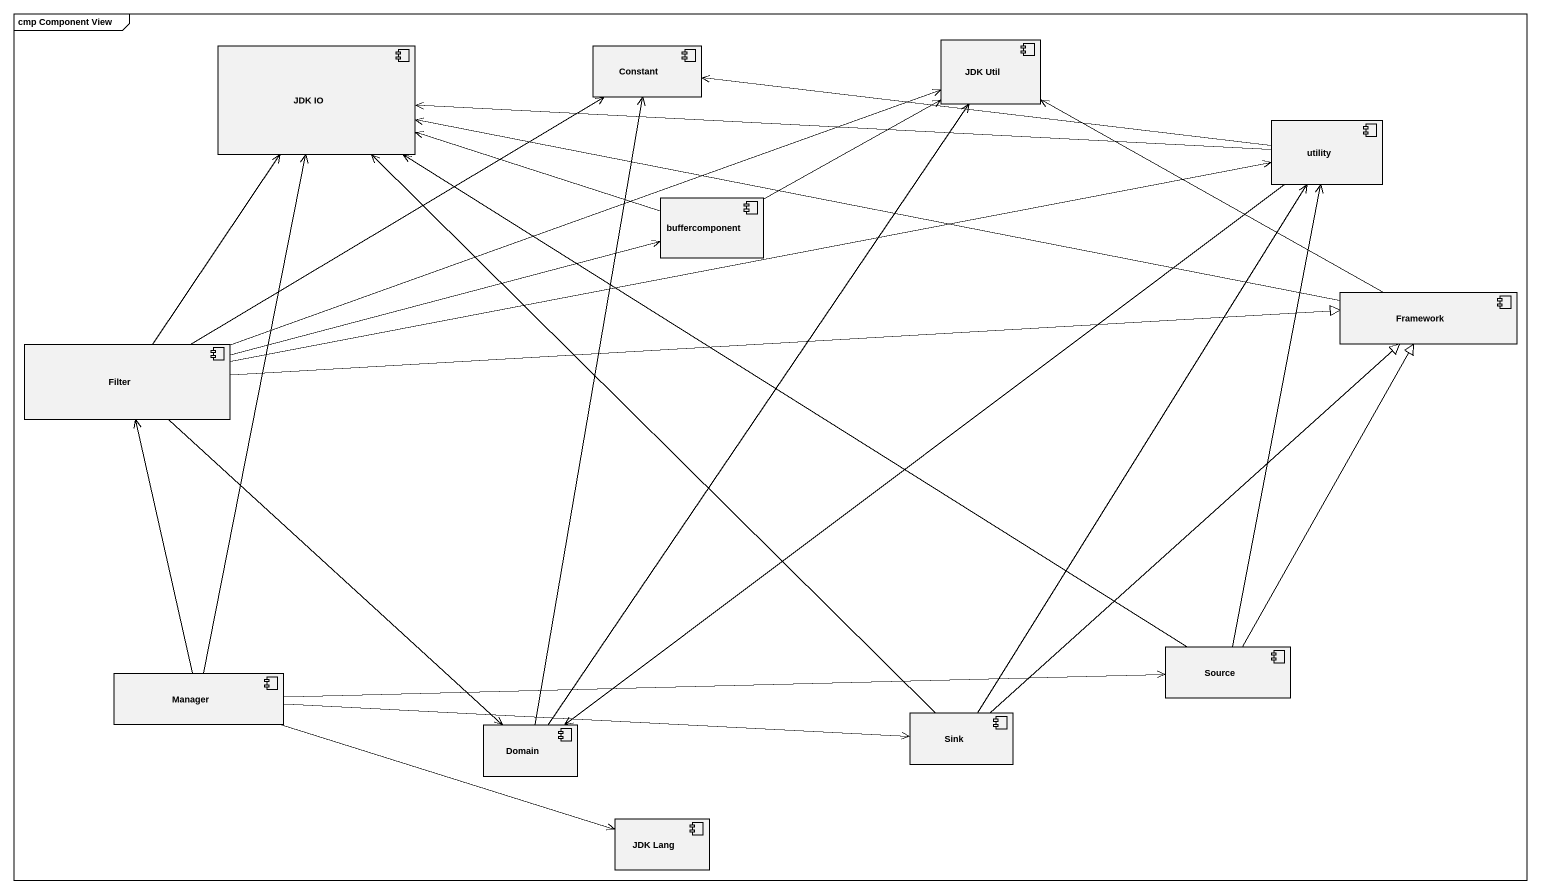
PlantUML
@startuml
mainframe cmp Component View
component "JDK IO" as JDK_IO
component Constant
component "JDK Util" as JDK_Util
component utility
component buffercomponent
component Framework
component Filter
component Source
component Manager
component Domain
component Sink
component "JDK Lang" as JDK_Lang
utility -left-> JDK_IO
utility -left-> Constant
utility --> Domain
buffercomponent -left-> JDK_IO
buffercomponent -right-> JDK_Util
Framework -left-> JDK_IO
Framework -left-> JDK_Util
Filter -up-> JDK_IO
Filter -right-> Constant
Filter -right-> JDK_Util
Filter -right-> utility
Filter -right-> buffercomponent
Filter -right-|> Framework
Filter --> Domain
Source -up-> JDK_IO
Source -up-> utility
Source -up-|> Framework
Manager -up-> JDK_IO
Manager -up-> Filter
Manager -right-> Source
Manager -right-> Sink
Manager -right-> JDK_Lang
Domain -up-> Constant
Domain -up-> JDK_Util
Sink -up-> JDK_IO
Sink -up-> utility
Sink -up-|> Framework
@enduml
